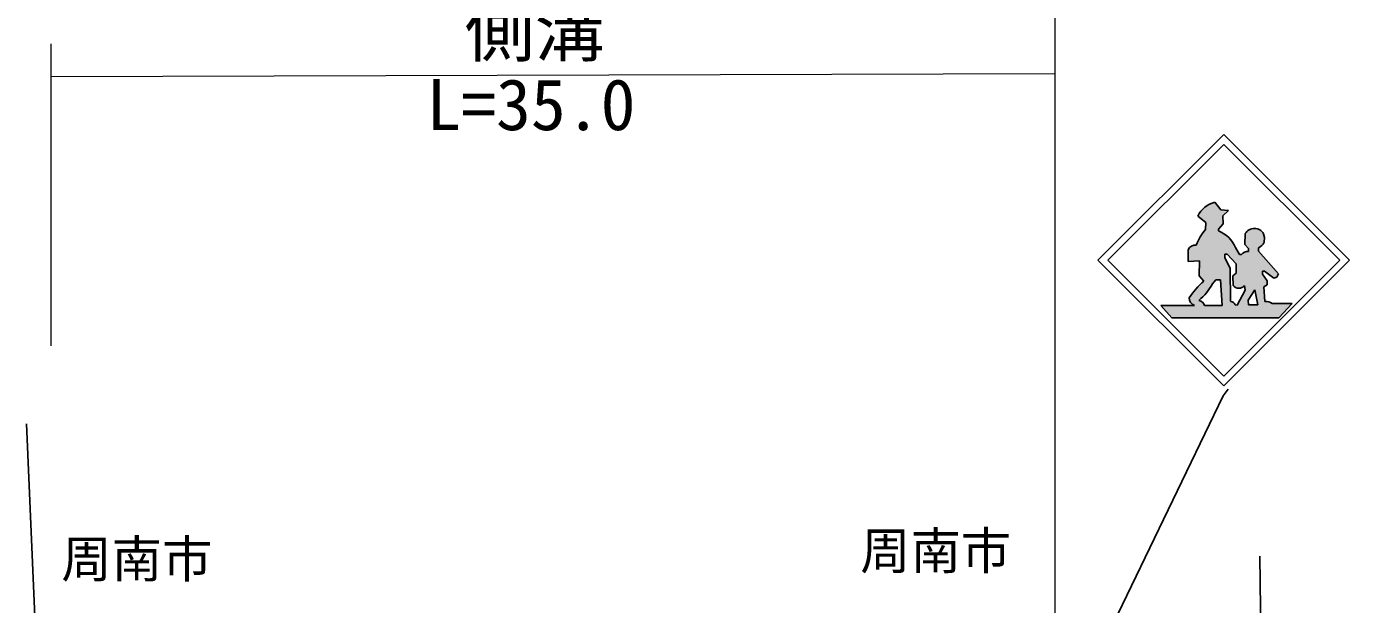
# Model space of a CAD drawing. Units: millimetres at full size, sheet at 1:1000; details may follow other scales. Extents: x 40000 to 680000, y 20000 to 380000.
# Drawn here: x 523782 to 571110, y 327632 to 348320 of the extents above; entities that cross this region are included whole.
import ezdxf
from ezdxf.enums import TextEntityAlignment as Align

# ---------------------------------------------------------------- set-up
doc = ezdxf.new("R2010")
doc.units = ezdxf.units.MM
doc.header["$LTSCALE"] = 1000
for name, color, linetype, lineweight in [('M-BGD', 7, 'Continuous', 25), ('M-BGD-EXST', 7, 'Continuous', 25), ('M-BMK-OTRS', 5, 'Continuous', 25), ('M-STR-HTXT', 7, 'Continuous', 13), ('M-STR-STRC', 7, 'Continuous', 25)]:
    doc.layers.add(name, color=color, linetype=linetype, lineweight=lineweight)
doc.styles.add('ＭＳ ゴシック', font='')
doc.styles.get('ＭＳ ゴシック').set_extended_font_data('MS Gothic')

msp = doc.modelspace()

# ---------------------------------------------------------------- hatches: boundary and pattern name
at = {"layer": 'M-STR-STRC'}
for points in [[(566331, 339250), (566492, 339256), (566553, 338335), (567013, 338352), (567012, 338356), (567011, 338359), (567009, 338362), (567008, 338365), (567007, 338368), (567006, 338371), (567004, 338374), (567003, 338377), (567001, 338380), (567000, 338383), (566998, 338386), (566997, 338389), (566995, 338392), (566993, 338394), (566991, 338397), (566990, 338400), (566988, 338403), (566986, 338405), (566984, 338408), (566982, 338411), (566980, 338413), (566978, 338416), (566976, 338418), (566973, 338421), (566971, 338423), (566969, 338426), (566967, 338428), (566964, 338431), (566962, 338433), (566959, 338435), (566957, 338437), (566954, 338439), (566952, 338442), (566949, 338444), (566947, 338446), (566944, 338448), (566941, 338450), (566939, 338452), (566936, 338453), (566933, 338455), (566930, 338457), (566927, 338459), (566924, 338460), (566922, 338462), (566919, 338463), (566916, 338465), (566913, 338466), (566910, 338468), (566907, 338469), (566904, 338470), (566900, 338472), (566897, 338473), (566894, 338474), (566891, 338475), (566888, 338476), (566885, 338477), (566882, 338478), (566878, 338479), (566875, 338479), (566872, 338480), (566869, 338481), (566865, 338481), (566862, 338482), (566859, 338482), (566856, 338483), (566841, 339659), (566649, 340046), (566652, 340167), (566738, 340170), (567060, 339824), (567054, 339496), (566939, 339390), (566945, 339053), (566947, 339049), (566950, 339046), (566953, 339042), (566956, 339039), (566959, 339035), (566962, 339032), (566965, 339029), (566969, 339025), (566972, 339022), (566975, 339019), (566978, 339016), (566982, 339013), (566985, 339010), (566989, 339007), (566992, 339004), (566996, 339002), (567000, 338999), (567003, 338996), (567007, 338994), (567011, 338991), (567015, 338989), (567019, 338986), (567022, 338984), (567026, 338982), (567030, 338980), (567034, 338978), (567039, 338976), (567043, 338974), (567047, 338972), (567051, 338970), (567055, 338968), (567059, 338967), (567064, 338965), (567068, 338963), (567072, 338962), (567077, 338961), (567081, 338959), (567085, 338958), (567090, 338957), (567094, 338956), (567098, 338955), (567103, 338954), (567107, 338953), (567112, 338952), (567116, 338952), (567121, 338951), (567125, 338951), (567130, 338950), (567134, 338950), (567139, 338950), (567144, 338949), (567148, 338949), (567153, 338949), (567157, 338949), (567162, 338949), (567166, 338950), (567171, 338950), (567175, 338950), (567180, 338951), (567184, 338951), (567189, 338952), (567193, 338953), (567198, 338953), (567202, 338954), (567207, 338955), (567211, 338956), (567216, 338957), (567220, 338958), (567224, 338959), (567229, 338961), (567233, 338962), (567237, 338964), (567242, 338965), (567246, 338967), (567250, 338968), (567254, 338970), (567258, 338972), (567263, 338974), (567267, 338976), (567271, 338978), (567275, 338980), (567279, 338982), (567283, 338984), (567287, 338987), (567290, 338989), (567294, 338991), (567298, 338994), (567302, 338996), (567305, 338999), (567309, 339002), (567313, 339005), (567316, 339007), (567320, 339010), (567323, 339013), (567327, 339016), (567330, 339019), (567333, 339022), (567337, 339026), (567340, 339029), (567343, 339032), (567346, 339036), (567349, 339039), (567352, 339042), (567355, 339046), (567355, 339047), (567373, 338878), (567092, 338349), (567491, 338361), (567488, 338530), (567725, 338890), (567827, 338357), (568346, 338403), (568340, 338407), (568335, 338410), (568330, 338414), (568325, 338418), (568319, 338422), (568314, 338425), (568308, 338429), (568303, 338432), (568297, 338435), (568292, 338438), (568286, 338442), (568280, 338444), (568274, 338447), (568268, 338450), (568262, 338453), (568256, 338455), (568250, 338458), (568244, 338460), (568238, 338462), (568232, 338464), (568226, 338466), (568220, 338468), (568214, 338470), (568207, 338472), (568201, 338473), (568195, 338475), (568188, 338476), (568182, 338478), (568176, 338479), (568169, 338480), (568163, 338481), (568156, 338481), (568150, 338482), (568143, 338483), (568137, 338483), (568131, 338484), (568124, 338484), (568118, 338484), (568111, 338484), (568105, 338484), (568098, 338484), (568092, 338483), (568085, 338483), (568079, 338482), (568047, 339003), (568165, 339076), (568165, 339221), (567994, 339455), (567994, 339561), (568071, 339564), (568404, 339307), (568514, 339351), (568564, 339463), (567849, 340277), (567849, 340398), (567854, 340400), (567859, 340402), (567865, 340404), (567870, 340407), (567875, 340409), (567881, 340411), (567886, 340414), (567891, 340416), (567896, 340419), (567901, 340422), (567906, 340425), (567911, 340428), (567916, 340431), (567921, 340434), (567925, 340437), (567930, 340440), (567935, 340443), (567939, 340447), (567944, 340450), (567948, 340454), (567953, 340458), (567957, 340461), (567961, 340465), (567966, 340469), (567970, 340473), (567974, 340477), (567978, 340481), (567982, 340485), (567986, 340490), (567989, 340494), (567993, 340498), (567997, 340503), (568000, 340507), (568004, 340512), (568007, 340516), (568010, 340521), (568014, 340526), (568017, 340531), (568020, 340536), (568023, 340540), (568026, 340545), (568029, 340550), (568031, 340555), (568034, 340561), (568036, 340566), (568039, 340571), (568041, 340576), (568043, 340581), (568046, 340587), (568048, 340592), (568050, 340597), (568051, 340600), (568074, 340768), (568028, 340900), (568026, 340905), (568024, 340910), (568021, 340915), (568019, 340920), (568017, 340924), (568014, 340929), (568012, 340934), (568009, 340938), (568006, 340943), (568004, 340947), (568001, 340952), (567998, 340956), (567995, 340960), (567992, 340964), (567989, 340969), (567985, 340973), (567982, 340977), (567979, 340981), (567975, 340985), (567972, 340989), (567968, 340993), (567965, 340997), (567961, 341000), (567957, 341004), (567953, 341008), (567949, 341011), (567945, 341015), (567941, 341018), (567937, 341021), (567933, 341025), (567929, 341028), (567925, 341031), (567921, 341034), (567916, 341037), (567912, 341040), (567907, 341042), (567903, 341045), (567898, 341048), (567894, 341050), (567889, 341053), (567884, 341055), (567880, 341058), (567875, 341060), (567870, 341062), (567865, 341064), (567860, 341066), (567856, 341068), (567851, 341070), (567846, 341072), (567841, 341073), (567836, 341075), (567831, 341076), (567826, 341078), (567820, 341079), (567815, 341080), (567810, 341081), (567805, 341082), (567800, 341083), (567795, 341084), (567789, 341085), (567784, 341085), (567779, 341086), (567774, 341087), (567769, 341087), (567763, 341087), (567758, 341087), (567753, 341088), (567748, 341088), (567742, 341088), (567737, 341087), (567732, 341087), (567727, 341087), (567721, 341086), (567716, 341086), (567711, 341085), (567710, 341085), (567704, 341086), (567699, 341086), (567693, 341086), (567687, 341087), (567681, 341087), (567676, 341087), (567670, 341087), (567664, 341087), (567658, 341086), (567653, 341086), (567647, 341086), (567641, 341085), (567636, 341084), (567630, 341084), (567624, 341083), (567618, 341082), (567613, 341081), (567607, 341080), (567602, 341079), (567596, 341077), (567590, 341076), (567585, 341074), (567579, 341073), (567574, 341071), (567568, 341069), (567563, 341067), (567558, 341065), (567552, 341063), (567547, 341061), (567542, 341059), (567536, 341056), (567531, 341054), (567526, 341051), (567521, 341048), (567516, 341046), (567511, 341043), (567506, 341040), (567501, 341037), (567496, 341034), (567491, 341031), (567486, 341027), (567482, 341024), (567477, 341021), (567473, 341017), (567468, 341014), (567464, 341010), (567459, 341006), (567455, 341002), (567451, 340998), (567447, 340995), (567442, 340990), (567438, 340986), (567434, 340982), (567431, 340978), (567427, 340974), (567423, 340969), (567419, 340965), (567416, 340960), (567412, 340956), (567409, 340951), (567405, 340946), (567402, 340942), (567399, 340937), (567396, 340932), (567393, 340927), (567390, 340922), (567387, 340917), (567384, 340912), (567382, 340907), (567381, 340906), (567370, 340514), (567497, 340369), (567497, 340271), (567492, 340272), (567487, 340272), (567482, 340272), (567477, 340272), (567472, 340272), (567466, 340272), (567461, 340272), (567456, 340272), (567451, 340271), (567446, 340271), (567441, 340270), (567436, 340270), (567431, 340269), (567426, 340268), (567421, 340267), (567417, 340266), (567412, 340265), (567407, 340264), (567402, 340263), (567397, 340262), (567392, 340260), (567387, 340259), (567383, 340257), (567378, 340256), (567373, 340254), (567368, 340252), (567364, 340250), (567359, 340248), (567354, 340246), (567350, 340244), (567345, 340242), (567341, 340240), (567336, 340237), (567332, 340235), (567328, 340232), (567323, 340230), (567319, 340227), (567315, 340224), (567311, 340221), (567307, 340219), (567303, 340216), (567298, 340213), (567295, 340209), (567291, 340206), (567287, 340203), (567283, 340200), (567279, 340196), (567276, 340193), (567272, 340189), (567268, 340186), (567265, 340182), (567261, 340179), (567258, 340175), (567255, 340171), (567252, 340167), (567248, 340163), (567245, 340159), (567243, 340156), (567173, 340156), (567035, 340410), (567027, 340428), (567019, 340445), (567010, 340463), (567002, 340480), (566992, 340497), (566983, 340515), (566973, 340531), (566963, 340548), (566953, 340565), (566942, 340581), (566932, 340597), (566920, 340613), (566909, 340629), (566897, 340645), (566885, 340660), (566873, 340675), (566861, 340690), (566848, 340705), (566835, 340719), (566822, 340734), (566808, 340748), (566794, 340762), (566780, 340775), (566766, 340789), (566752, 340802), (566737, 340814), (566722, 340827), (566707, 340839), (566692, 340851), (566676, 340863), (566660, 340875), (566644, 340886), (566628, 340897), (566612, 340907), (566595, 340918), (566579, 340928), (566562, 340938), (566545, 340947), (566528, 340956), (566510, 340965), (566493, 340974), (566475, 340982), (566457, 340990), (566439, 340998), (566423, 341004), (566423, 341068), (566591, 341258), (566579, 341541), (566782, 341732), (566505, 341755), (566297, 342027), (566283, 342023), (566268, 342020), (566253, 342016), (566239, 342012), (566224, 342008), (566210, 342003), (566196, 341999), (566181, 341994), (566167, 341988), (566153, 341983), (566139, 341977), (566126, 341971), (566112, 341965), (566098, 341958), (566085, 341952), (566071, 341945), (566058, 341938), (566045, 341930), (566032, 341923), (566019, 341915), (566006, 341907), (565994, 341898), (565981, 341890), (565969, 341881), (565957, 341872), (565945, 341863), (565933, 341854), (565922, 341844), (565910, 341834), (565899, 341824), (565888, 341814), (565877, 341804), (565866, 341793), (565855, 341783), (565845, 341772), (565835, 341760), (565825, 341749), (565815, 341738), (565805, 341726), (565796, 341714), (565787, 341702), (565778, 341690), (565769, 341678), (565760, 341666), (565752, 341653), (565744, 341640), (565736, 341628), (565728, 341615), (565721, 341602), (565714, 341588), (565707, 341575), (565700, 341561), (565694, 341548), (565687, 341534), (565685, 341530), (565968, 341299), (565963, 341057), (565943, 341034), (565923, 341012), (565904, 340988), (565886, 340965), (565868, 340941), (565850, 340917), (565832, 340892), (565816, 340868), (565799, 340843), (565783, 340817), (565767, 340792), (565752, 340766), (565738, 340740), (565723, 340713), (565710, 340687), (565696, 340660), (565684, 340633), (565671, 340605), (565659, 340578), (565648, 340550), (565637, 340522), (565628, 340497), (565622, 340497), (565617, 340498), (565612, 340498), (565606, 340498), (565601, 340498), (565596, 340498), (565590, 340497), (565585, 340497), (565579, 340496), (565574, 340496), (565569, 340495), (565563, 340495), (565558, 340494), (565553, 340493), (565548, 340492), (565542, 340491), (565537, 340490), (565532, 340488), (565527, 340487), (565521, 340485), (565516, 340484), (565511, 340482), (565506, 340480), (565501, 340479), (565496, 340477), (565491, 340475), (565486, 340473), (565481, 340470), (565476, 340468), (565471, 340466), (565467, 340463), (565462, 340461), (565457, 340458), (565452, 340456), (565448, 340453), (565443, 340450), (565439, 340447), (565434, 340444), (565430, 340441), (565425, 340438), (565421, 340435), (565417, 340431), (565413, 340428), (565409, 340425), (565405, 340421), (565401, 340418), (565397, 340414), (565393, 340410), (565389, 340406), (565385, 340403), (565381, 340399), (565378, 340395), (565374, 340391), (565371, 340387), (565367, 340382), (565364, 340378), (565361, 340374), (565358, 340370), (565355, 340365), (565352, 340361), (565349, 340356), (565346, 340352), (565343, 340347), (565340, 340342), (565338, 340338), (565335, 340333), (565333, 340330), (565333, 339914), (565737, 339932), (565732, 339400), (565893, 339210), (565845, 339164), (565797, 339117), (565751, 339069), (565705, 339021), (565660, 338971), (565616, 338921), (565573, 338870), (565530, 338819), (565489, 338766), (565449, 338713), (565409, 338659), (565374, 338610), (565374, 338605), (565373, 338600), (565373, 338595), (565373, 338591), (565374, 338586), (565374, 338581), (565374, 338576), (565374, 338571), (565375, 338567), (565376, 338562), (565376, 338557), (565377, 338552), (565378, 338548), (565379, 338543), (565379, 338538), (565381, 338534), (565382, 338529), (565383, 338524), (565384, 338520), (565385, 338515), (565387, 338511), (565388, 338506), (565390, 338501), (565392, 338497), (565393, 338493), (565395, 338488), (565397, 338484), (565399, 338479), (565401, 338475), (565403, 338471), (565406, 338466), (565408, 338462), (565410, 338458), (565413, 338454), (565415, 338450), (565418, 338446), (565420, 338442), (565423, 338438), (565426, 338434), (565429, 338430), (565432, 338426), (565435, 338423), (565438, 338419), (565441, 338415), (565444, 338412), (565447, 338408), (565451, 338405), (565454, 338401), (565457, 338398), (565461, 338395), (565464, 338391), (565468, 338388), (565472, 338385), (565475, 338382), (565479, 338379), (565483, 338376), (565487, 338373), (565491, 338370), (565495, 338368), (565499, 338365), (565503, 338363), (565507, 338360), (565511, 338358), (565515, 338355), (565519, 338353), (565523, 338351), (565528, 338349), (565532, 338347), (565536, 338345), (565541, 338343), (565545, 338341), (565550, 338339), (565554, 338337), (565559, 338336), (565561, 338335), (565922, 338335), (565920, 338339), (565919, 338344), (565917, 338348), (565916, 338353), (565914, 338357), (565912, 338361), (565910, 338366), (565908, 338370), (565906, 338374), (565904, 338379), (565901, 338383), (565899, 338387), (565897, 338391), (565894, 338395), (565892, 338399), (565889, 338403), (565887, 338407), (565884, 338411), (565881, 338415), (565878, 338418), (565875, 338422), (565872, 338426), (565869, 338429), (565866, 338433), (565863, 338436), (565860, 338440), (565856, 338443), (565853, 338447), (565850, 338450), (565846, 338453), (565843, 338456), (565839, 338459), (565835, 338462), (565832, 338465), (565828, 338468), (565824, 338471), (565820, 338474), (565816, 338477), (565812, 338479), (565809, 338482), (565804, 338484), (565800, 338487), (565796, 338489), (565792, 338491), (565788, 338494), (565784, 338496), (565780, 338498), (565775, 338500), (565771, 338502), (565767, 338503), (565762, 338505), (565758, 338507), (565753, 338508), (565749, 338510), (565744, 338511), (565740, 338513), (565735, 338514), (565731, 338515), (565726, 338516), (565725, 338517), (565756, 338544), (565786, 338572), (565816, 338601), (565845, 338630), (565874, 338659), (565902, 338689), (565930, 338720), (565957, 338751), (565983, 338782), (566009, 338814), (566035, 338846), (566060, 338879), (566084, 338912), (566108, 338946), (566131, 338980), (566154, 339014), (566176, 339049), (566197, 339084), (566210, 339105)], [(568582, 337895), (569056, 338403), (568346, 338403), (567827, 338357), (567568, 338357), (567491, 338361), (567092, 338349), (567013, 338352), (566553, 338335), (565922, 338335), (565561, 338335), (564355, 338335), (564750, 337895)]]:
    msp.add_hatch(color=256, dxfattribs=at).paths.add_polyline_path(points)

# ---------------------------------------------------------------- linework, layer by layer
at = {"layer": 'M-BGD'}
msp.add_lwpolyline([(523782, 334104), (524881, 308708), (525583, 307392), (526488, 306539), (527393, 305933), (528273, 305638), (541564, 305763), (542409, 306238), (542796, 307083), (542760, 310586)], dxfattribs=at)
at = {"layer": 'M-BMK-OTRS'}
msp.add_line((568962, 255873), (567898, 329367), dxfattribs=at)
at = {"layer": 'M-STR-HTXT'}
for p, q in [((560570, 349505), (560570, 314232)), ((524669, 336889), (524669, 347697)), ((560570, 346625), (524669, 346520))]:
    msp.add_line(p, q, dxfattribs=at)
at = {"layer": 'M-STR-STRC'}
for p, q in [((562110, 339954), (566610, 344454)), ((562463, 339954), (566610, 344101)), ((571110, 339954), (566610, 344454)), ((570757, 339954), (566610, 344101)), ((566505, 341755), (566297, 342027)), ((566782, 341732), (566505, 341755)), ((566782, 341732), (566579, 341541)), ((565685, 341530), (565968, 341299)), ((565968, 341299), (565963, 341057)), ((566591, 341258), (566423, 341068)), ((566579, 341541), (566591, 341258)), ((566423, 341068), (566423, 341004)), ((567370, 340514), (567381, 340906)), ((568028, 340900), (568074, 340768)), ((568074, 340768), (568051, 340600)), ((565333, 340330), (565333, 339914)), ((567035, 340410), (567173, 340156)), ((567497, 340369), (567370, 340514)), ((567497, 340271), (567497, 340369)), ((567849, 340398), (567849, 340277)), ((562110, 339954), (566610, 335454)), ((562463, 339954), (566610, 335807)), ((565333, 339914), (565737, 339932)), ((565737, 339932), (565732, 339400)), ((566610, 335807), (570757, 339954)), ((566610, 335454), (571110, 339954)), ((566649, 340046), (566652, 340167)), ((566841, 339659), (566649, 340046)), ((566652, 340167), (566738, 340170)), ((566738, 340170), (567060, 339824)), ((567060, 339824), (567054, 339496)), ((567173, 340156), (567243, 340156)), ((567849, 340277), (568564, 339463)), ((565732, 339400), (565893, 339210)), ((566856, 338483), (566841, 339659)), ((567054, 339496), (566939, 339390)), ((566939, 339390), (566945, 339053)), ((568071, 339564), (567994, 339561)), ((567994, 339561), (567994, 339455)), ((567994, 339455), (568165, 339221)), ((568404, 339307), (568071, 339564)), ((568514, 339351), (568404, 339307)), ((568564, 339463), (568514, 339351)), ((566210, 339105), (566331, 339250)), ((566331, 339250), (566492, 339256)), ((566492, 339256), (566553, 338335)), ((567373, 338878), (567092, 338349)), ((567355, 339047), (567373, 338878)), ((567488, 338530), (567725, 338890)), ((567725, 338890), (567827, 338357)), ((568165, 339076), (568047, 339003)), ((568047, 339003), (568079, 338482)), ((568165, 339221), (568165, 339076)), ((567491, 338361), (567488, 338530)), ((568346, 338403), (569056, 338403)), ((569056, 338403), (568582, 337895)), ((564355, 338335), (565561, 338335)), ((564355, 338335), (564750, 337895)), ((565922, 338335), (566553, 338335)), ((567092, 338349), (567013, 338352)), ((567568, 338357), (567491, 338361)), ((567568, 338357), (567827, 338357)), ((564750, 337895), (568582, 337895))]:
    msp.add_line(p, q, dxfattribs=at)
msp.add_lwpolyline([(552818, 306545), (566586, 335098), (566768, 335340)], dxfattribs=at)
for centre, radius, start, end in [((566475, 341182), 863, 101.9099, 156.1964), ((567242, 339912), 1718, 138.177, 160.0693), ((566010, 339967), 1117, 23.3704, 68.2743), ((567675, 340757), 330, 83.9547, 153.1252), ((567749, 340786), 301, 22.2462, 97.3706), ((565608, 340190), 308, 86.2887, 152.9588), ((567741, 340708), 329, 289.2307, 340.7693), ((567474, 339984), 288, 85.5239, 143.364), ((568510, 336420), 3825, 133.1717, 145.0835), ((564169, 340292), 2360, 311.2307, 329.8244), ((567152, 339210), 260, 217.0473, 321.304), ((565648, 338596), 275, 177.0124, 251.5462), ((565664, 338253), 271, 17.681, 76.9396), ((566832, 338294), 190, 17.796, 82.5977), ((568113, 338112), 372, 51.3552, 95.2346)]:
    msp.add_arc(centre, radius, start, end, dxfattribs=at)

# ---------------------------------------------------------------- texts
at = {"layer": 'M-BGD-EXST', "style": 'ＭＳ ゴシック'}
for p in [(553606, 328502), (525029, 328207)]:
    msp.add_text('周南市', height=1320, dxfattribs=at).set_placement(p, align=Align.BOTTOM_LEFT)
at = {"layer": 'M-STR-HTXT', "style": 'ＭＳ ゴシック'}
for s, p in [('側溝', (539461, 346711)), ('L=35.0', (538086, 344059))]:
    msp.add_text(s, height=1833, dxfattribs=at).set_placement(p, align=Align.BOTTOM_LEFT)

doc.saveas('drawing.dxf')
